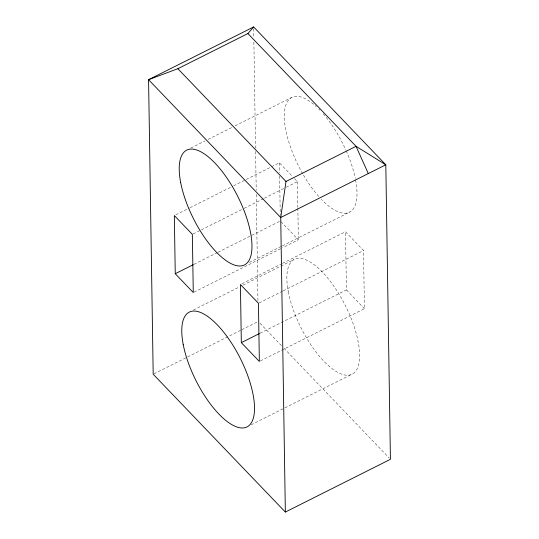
<?xml version="1.0" encoding="UTF-8"?>
<svg xmlns="http://www.w3.org/2000/svg" width="539" height="539" viewBox="0 0 539 539"><rect width="100%" height="100%" fill="white"/><g stroke="black" fill="none" stroke-linecap="round" stroke-linejoin="round"><path stroke-width="0.4" stroke-dasharray="2.69 2.02" d="M190.813 148.063L205.076 140.908M208.081 139.399L232.1 127.345M235.098 125.836L291.397 97.586M175.835 214.812L189.351 208.034M190.099 207.656L232.882 186.184M233.636 185.807L279.424 162.825L292.792 176.772M193.11 233.987L200.616 230.22M201.364 229.843L243.399 208.748M244.147 208.371L263.665 198.574M264.413 198.197L285.434 187.646M286.182 187.269L297.44 181.623L293.371 177.378M194.013 264.319L217.284 252.636M218.032 252.259L280.334 220.997L298.357 239.788L282.591 247.697M249.335 262.446L281.607 246.242M282.355 245.872L349.912 211.962M194.02 292.151L281.843 248.075M241.917 283.73L281.695 263.766M282.449 263.389L345.499 231.743L363.522 250.541L364.431 308.706L260.101 361.069M193.36 310.053L239.148 287.071M242.9 285.185L293.944 259.569M259.185 302.905L282.456 291.228M283.204 290.851L363.522 250.541M153.945 373.837L241.014 330.137M241.768 329.76L257.527 321.85M260.094 333.237L346.415 289.915L345.499 231.743M251.127 424.806L284.154 408.232M284.902 407.855L352.459 373.951M346.415 289.915L364.431 308.706M260.027 323.292L281.567 345.762M283.898 348.187L389.273 458.096M297.44 181.623L297.845 207.38M297.858 208.216L298.357 239.788M279.424 162.825L279.579 172.797M279.633 176.118L280.246 215.176M253.68 28.634L253.822 37.892M253.889 42.096L255.553 148.124M255.607 151.493L256.214 190.2M256.281 194.404L257.945 300.432M355.578 179.858A64.249 24.787 63.3 0 1 321.352 199.322M318.711 196.445A64.249 24.787 63.3 0 1 303.086 174.4M302.675 173.679A64.249 24.787 63.3 0 1 285.03 108.09A64.249 24.787 63.3 0 1 316.393 106.722M318.765 109.013A64.249 24.787 63.3 0 1 319.957 110.225M323.124 113.702A64.249 24.787 63.3 0 1 345.856 150.078M346.2 150.839A64.249 24.787 63.3 0 1 355.268 178.315M288.277 291.673A64.249 24.787 63.3 0 0 349.393 375.063A64.249 24.787 63.3 0 0 331.93 283.541A64.249 24.787 63.3 0 0 288.277 291.673"/><path stroke-width="0.81" d="M177.863 68.702L247.92 33.546L356.05 146.318L385.809 164.786L280.718 217.527L148.569 79.691L177.863 68.702L285.993 181.481L280.718 217.527L285.347 512.05L390.431 459.309L385.809 164.786L253.653 26.95L148.569 79.691L153.191 374.214L285.347 512.05M247.92 33.546L253.653 26.95M285.993 181.481L356.05 146.318L368.292 173.578M175.249 273.731L174.333 215.566L192.356 234.364L193.272 292.529L175.249 273.731L193.265 264.689M241.324 342.656L240.414 284.484L258.437 303.282L259.347 361.447L241.324 342.656L259.34 333.614M180.646 182.431A64.249 24.787 63.3 0 0 241.762 265.815A64.249 24.787 63.3 0 0 224.298 174.292A64.249 24.787 63.3 0 0 180.646 182.431M183.193 344.414A64.249 24.787 63.3 0 0 244.308 427.804A64.249 24.787 63.3 0 0 226.845 336.282A64.249 24.787 63.3 0 0 183.193 344.414"/></g></svg>
